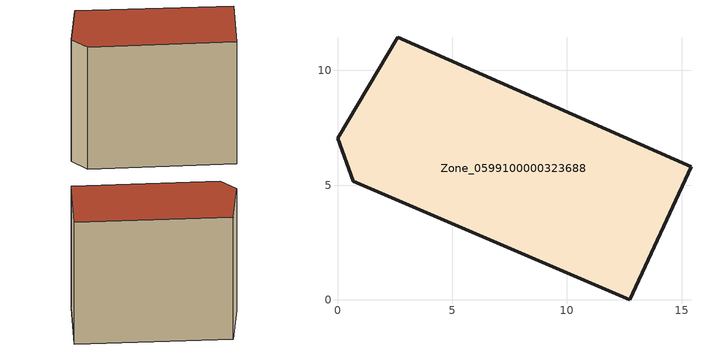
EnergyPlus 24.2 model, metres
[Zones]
Zone_0599100000323688
 floor ground (C_G): 2.63,11.45 15.41,5.79 12.73,0 0.68,5.17 0,7.04 z0
 wall outside (C_F): 12.73,0 15.41,5.79 2.63,11.45 0,7.04 0.68,5.17 12.73,0 z0:12.32
 roof outside (C_R): 15.41,5.79 2.63,11.45 0,7.04 0.68,5.17 12.73,0 z12.32
[BUILDING]
Pand.0599100000323688: North Axis=0; Terrain=City; Loads Convergence Tolerance Value=0.04; Temperature Convergence Tolerance Value=0.4; Solar Distribution=FullExterior; Maximum Number of Warmup Days=25; Minimum Number of Warmup Days=1
[Site:Location]
Rotterdam.The.Hague.AP_ZH_NLD Design_Conditions: Latitude=51.96; Longitude=4.45; Time Zone=1; Elevation=-4.5
[SITE:GROUNDTEMPERATURE:BUILDINGSURFACE]
18, 18, 18, 18, 18, 18, 18, 18, 18, 18, 18, 18
[MATERIAL] Thermal Absorptance=0.9; Solar Absorptance=0.7; Visible Absorptance=0.7
Name | Roughness | Thickness | Conductivity | Density | Specific Heat
G.TC.1946 | MediumSmooth | 0.15 | 1 | 540 | 1210
F.TC.1946 | Rough | 0.3 | 0.857143 | 1920 | 840
R.TC.1946 | MediumRough | 0.2 | 0.909091 | 1500 | 1000
[CONSTRUCTION]
C_G: G.TC.1946
C_F: F.TC.1946
C_R: R.TC.1946
[ZONE]
Zone_0599100000323688: Type=1; Multiplier=1; Ceiling Height=Autocalculate; Volume=Autocalculate; Floor Area=autocalculate; Part of Total Floor Area=Yes
[ZONEINFILTRATION:DESIGNFLOWRATE]
Infil_Zone_0599100000323688: Zone or ZoneList or Space or SpaceList=Zone_0599100000323688; Schedule=AlwaysOn; Design Flow Rate Calculation Method=Flow/Area; Flow Rate per Floor Area=0.003; Constant Term Coefficient=1; Temperature Term Coefficient=0; Velocity Term Coefficient=0; Velocity Squared Term Coefficient=0
[HVACTEMPLATE:ZONE:IDEALLOADSAIRSYSTEM]
Zone_0599100000323688: Maximum Heating Supply Air Temperature=50; Minimum Cooling Supply Air Temperature=13; Maximum Heating Supply Air Humidity Ratio=0.0156; Minimum Cooling Supply Air Humidity Ratio=0.0077; Heating Limit=NoLimit; Cooling Limit=NoLimit; Dehumidification Control Type=ConstantSensibleHeatRatio; Cooling Sensible Heat Ratio=0.7; Dehumidification Setpoint=60; Humidification Control Type=None; Humidification Setpoint=30; Outdoor Air Method=None; Outdoor Air Flow Rate per Person=0.00944; Outdoor Air Flow Rate per Zone Floor Area=0; Outdoor Air Flow Rate per Zone=0; Demand Controlled Ventilation Type=None; Outdoor Air Economizer Type=NoEconomizer; Heat Recovery Type=None; Sensible Heat Recovery Effectiveness=0.7; Latent Heat Recovery Effectiveness=0.65
[ZONECONTROL:THERMOSTAT]
ThermostatControl_Zone_0599100000323688: Zone or ZoneList=Zone_0599100000323688; Control Type Schedule=DualSetpointControlType; Control 1=Thermostat_Zone_0599100000323688; Temperature Difference Between Cutout And Setpoint=0
[THERMOSTATSETPOINT:DUALSETPOINT]
Thermostat_Zone_0599100000323688: Heating Setpoint Temperature Schedule=HeatingSetpoint_Zone_0599100000323688; Cooling Setpoint Temperature Schedule=CoolingSetpoint_Zone_0599100000323688
[SCHEDULE:COMPACT]
HeatingSetpoint_Zone_0599100000323688: Through: 12/31, For: AllDays, Until: 24:00, 21
CoolingSetpoint_Zone_0599100000323688: Through: 12/31, For: AllDays, Until: 24:00, 24
DualSetpointControlType: Through: 12/31, For: AllDays, Until: 24:00, 4
AlwaysOn: Through: 12/31, For: AllDays, Until: 24:00, 1
